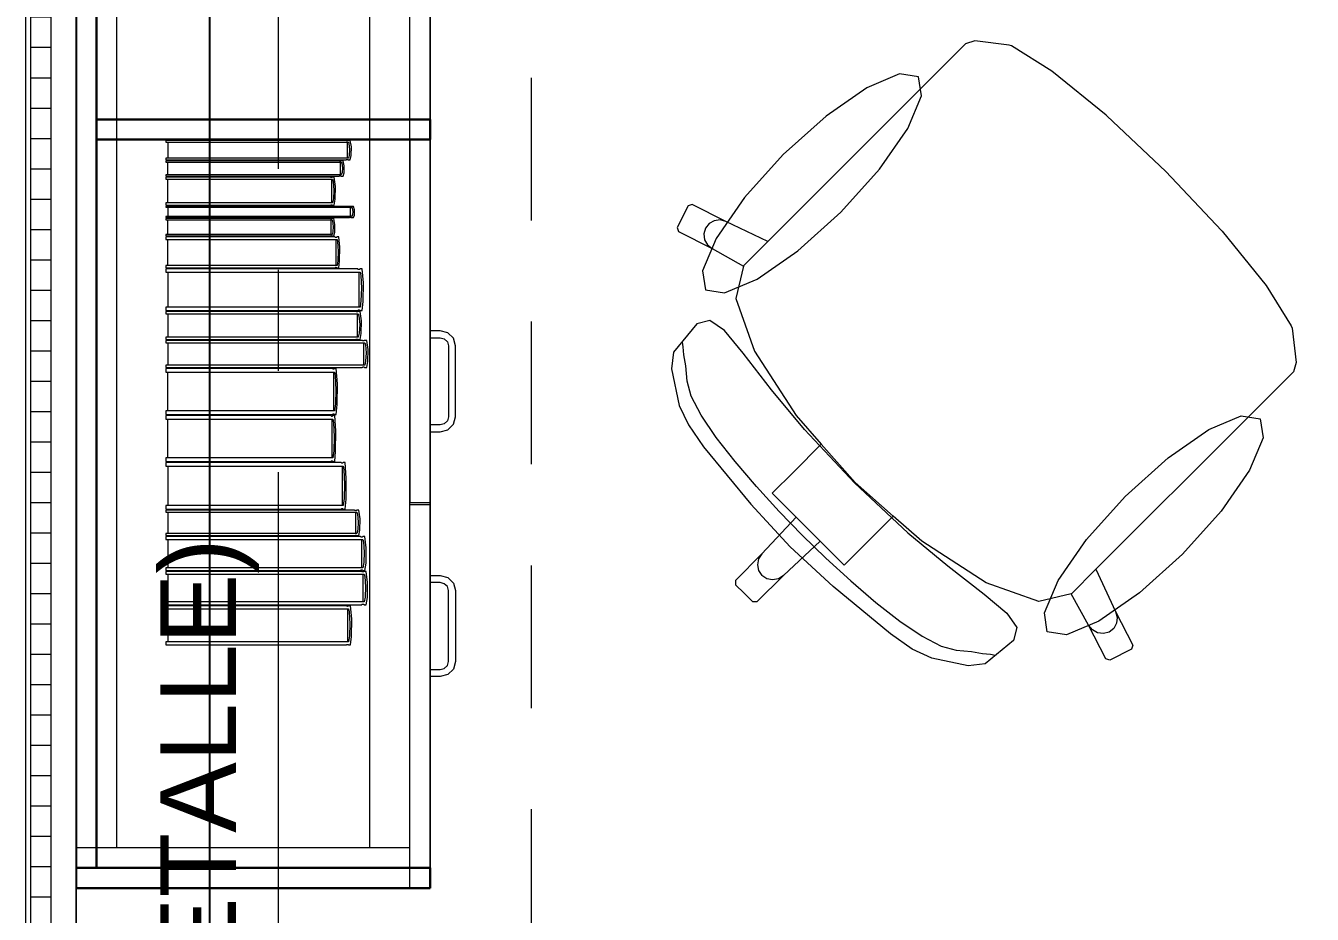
# Model space of a CAD drawing. Header units: inches. Extents: x -19 to 5698, y -728 to 92.
# Drawn here: x 407.07 to 408.342, y 11.113 to 11.991 of the extents above; entities that cross this region are included whole.
import ezdxf

# ---------------------------------------------------------------- set-up
doc = ezdxf.new("R2010")
doc.units = ezdxf.units.IN
doc.header["$MEASUREMENT"] = 0
doc.set_wipeout_variables(frame=1)
for name, pattern in [('Hidden Line', [0.195611, 0.141111, -0.0545]), ('Punto & Raya', [0.65, 0.5, -0.075, 0, -0.075]), ('Wipeout_Contour', [1, 0, -1])]:
    doc.linetypes.add(name, pattern=pattern)
doc.layers.get('0').update_dxf_attribs({"color": 61})
for name, color, linetype in [('02 _ ARQ _ ALB _ Ejes Generales', 251, 'Continuous'), ('02 _ ARQ _ ZON _ Espacio.3D', 7, 'Continuous'), ('08 _ STR _ EXT _ 09 Vigas', 251, 'Continuous'), ('Acabado - Muros', 7, 'Continuous'), ('Interior - Mobiliario', 7, 'Continuous'), ('Notas - Etiquetas', 7, 'Continuous')]:
    doc.layers.add(name, color=color, linetype=linetype)
doc.styles.add('Estilo_Generado_4', font='swisse.ttf')
doc.dimstyles.new('Estilo_Generado__8', dxfattribs={"dimtxt": 0.18, "dimasz": 0.0912, "dimexe": 0.18, "dimexo": 0.0625, "dimgap": 0, "dimtad": 0, "dimtih": 1, "dimtoh": 1, "dimdec": 4, "dimzin": 0, "dimdsep": 46, "dimcen": 0.09, "dimadec": 0, "dimazin": 0, "dimtfac": 1, "dimtdec": 4, "dimtmove": 0, "dimatfit": 3, "dimldrblk": 'ARROWHEAD_5', "dimfxl": 1, "dimtolj": 1, "dimtzin": 0, "dimarcsym": 0})

# ---------------------------------------------------------------- blocks, each defined once
blk = doc.blocks.new('ARROWHEAD_5')
at = {"linetype": 'Continuous', "lineweight": 0}
blk.add_hatch(color=0, dxfattribs=at).paths.add_polyline_path([(-1, 0.2679), (0, 0), (-1, -0.2679)])
at = {"color": 0, "linetype": 'Continuous', "lineweight": 0}
blk.add_line((0, 0), (-1, 0), dxfattribs=at)

msp = doc.modelspace()

# ---------------------------------------------------------------- linework, layer by layer
at = {"layer": '02 _ ARQ _ ZON _ Espacio.3D', "color": 254, "linetype": 'Continuous', "lineweight": 0, "flags": 128}
msp.add_lwpolyline([(407.12, 16.5), (407.12, 8.1), (407.5701, 8.1), (407.5701, 7.7), (407.7701, 7.7), (407.7701, 7.3311), (413.6701, 7.3311), (413.6701, 7.7), (414.0701, 7.7), (414.0701, 8.1), (414.5701, 8.1), (414.5701, 7.35), (420.6701, 7.35), (420.6701, 7.7), (421.0701, 7.7), (421.0701, 8.1), (421.4201, 8.1), (421.4199, 11.45), (413.47, 11.4499), (413.47, 16.9), (413.47, 17.35), (407.5701, 17.3493), (407.5701, 16.5)], close=True, dxfattribs=at)
at = {"layer": '08 _ STR _ EXT _ 09 Vigas', "color": 251, "linetype": 'Hidden Line', "lineweight": 13, "true_color": 0x636466}
for p, q in [((407.0701, 7.7), (407.0701, 16.9)), ((407.5701, 7.7), (407.5701, 16.9))]:
    msp.add_line(p, q, dxfattribs=at)
at = {"layer": 'Interior - Mobiliario', "color": 175, "linetype": 'Continuous', "lineweight": 13}
for p, q in [((407.14, 12.6188), (407.14, 11.1588)), ((407.45, 11.1588), (407.45, 12.6188)), ((407.9994, 11.9734), (407.9775, 11.9515)), ((408.0087, 11.9763), (407.9994, 11.9734)), ((408.0426, 11.9723), (408.0087, 11.9763)), ((408.0448, 11.9714), (408.0426, 11.9723)), ((408.0848, 11.9465), (408.0448, 11.9714)), ((407.9775, 11.9515), (407.952, 11.926)), ((408.1385, 11.9029), (408.0848, 11.9465)), ((407.952, 11.926), (407.8041, 11.7781)), ((408.1393, 11.9022), (408.1385, 11.9029)), ((408.1976, 11.8474), (408.1393, 11.9022)), ((407.3919, 11.863), (407.3921, 11.8715)), ((407.3891, 11.8604), (407.2087, 11.8604)), ((407.2087, 11.8604), (407.2087, 11.8588)), ((407.2087, 11.8588), (407.3869, 11.8588)), ((407.3869, 11.8588), (407.387, 11.859)), ((407.387, 11.859), (407.3873, 11.8591)), ((407.3873, 11.8591), (407.3875, 11.8591)), ((407.3875, 11.8591), (407.3878, 11.8592)), ((407.3878, 11.8592), (407.3881, 11.8592)), ((407.3881, 11.8592), (407.3883, 11.8591)), ((407.3883, 11.8591), (407.3886, 11.859)), ((407.3886, 11.859), (407.3888, 11.8589)), ((407.3888, 11.8589), (407.3889, 11.8588)), ((407.3889, 11.8588), (407.3909, 11.8588)), ((407.3899, 11.8632), (407.3891, 11.8604)), ((407.3904, 11.869), (407.3899, 11.8632)), ((407.3909, 11.8588), (407.3919, 11.863)), ((407.38, 11.8578), (407.2087, 11.8578)), ((407.2087, 11.8578), (407.2087, 11.8566)), ((407.2087, 11.8566), (407.3821, 11.8566)), ((407.2104, 11.8566), (407.2104, 11.8439)), ((407.3801, 11.8578), (407.38, 11.8578)), ((407.3803, 11.8577), (407.3801, 11.8578)), ((407.3806, 11.8576), (407.3803, 11.8577)), ((407.3808, 11.8576), (407.3806, 11.8576)), ((407.3811, 11.8576), (407.3808, 11.8576)), ((407.3813, 11.8576), (407.3811, 11.8576)), ((407.3812, 11.8439), (407.3812, 11.8566)), ((407.3816, 11.8577), (407.3813, 11.8576)), ((407.3818, 11.8578), (407.3816, 11.8577)), ((407.382, 11.8578), (407.3818, 11.8578)), ((407.3839, 11.8578), (407.382, 11.8578)), ((407.3821, 11.8566), (407.3826, 11.8555)), ((407.3829, 11.8462), (407.3821, 11.8439)), ((407.3826, 11.8555), (407.3834, 11.8509)), ((407.3834, 11.8509), (407.3829, 11.8462)), ((407.385, 11.8528), (407.3839, 11.8578)), ((407.3839, 11.8427), (407.3848, 11.846)), ((407.3848, 11.846), (407.385, 11.8528)), ((408.1976, 11.8474), (408.2525, 11.789)), ((407.3821, 11.8439), (407.2087, 11.8439)), ((407.2087, 11.8439), (407.2087, 11.8427)), ((407.2087, 11.8427), (407.38, 11.8427)), ((407.3715, 11.8417), (407.2087, 11.8417)), ((407.2087, 11.8417), (407.2087, 11.8395)), ((407.2087, 11.8395), (407.3735, 11.8395)), ((407.2104, 11.8395), (407.2104, 11.8161)), ((407.3716, 11.8416), (407.3715, 11.8417)), ((407.3718, 11.8414), (407.3716, 11.8416)), ((407.3721, 11.8413), (407.3718, 11.8414)), ((407.3723, 11.8413), (407.3721, 11.8413)), ((407.3725, 11.8413), (407.3723, 11.8413)), ((407.3728, 11.8413), (407.3725, 11.8413)), ((407.3727, 11.8161), (407.3727, 11.8395)), ((407.373, 11.8414), (407.3728, 11.8413)), ((407.3732, 11.8416), (407.373, 11.8414)), ((407.3734, 11.8417), (407.3732, 11.8416)), ((407.3752, 11.8417), (407.3734, 11.8417)), ((407.3735, 11.8395), (407.374, 11.8374)), ((407.374, 11.8374), (407.3747, 11.8288)), ((407.3763, 11.8324), (407.3752, 11.8417)), ((407.38, 11.8427), (407.3802, 11.8428)), ((407.3802, 11.8428), (407.3804, 11.8429)), ((407.3804, 11.8429), (407.3806, 11.8429)), ((407.3806, 11.8429), (407.3809, 11.843)), ((407.3809, 11.843), (407.3811, 11.843)), ((407.3811, 11.843), (407.3814, 11.8429)), ((407.3814, 11.8429), (407.3816, 11.8429)), ((407.3816, 11.8429), (407.3819, 11.8428)), ((407.3819, 11.8428), (407.382, 11.8427)), ((407.382, 11.8427), (407.3839, 11.8427)), ((407.3743, 11.8202), (407.3735, 11.8161)), ((407.3747, 11.8288), (407.3743, 11.8202)), ((407.3752, 11.8138), (407.3761, 11.82)), ((407.3761, 11.82), (407.3763, 11.8324)), ((407.3735, 11.8161), (407.2087, 11.8161)), ((407.2087, 11.8161), (407.2087, 11.8138)), ((407.2087, 11.8138), (407.3715, 11.8138)), ((407.39, 11.8128), (407.2087, 11.8128)), ((407.2087, 11.8128), (407.2087, 11.812)), ((407.2087, 11.812), (407.3922, 11.812)), ((407.2106, 11.812), (407.2106, 11.8027)), ((407.3715, 11.8138), (407.3717, 11.814)), ((407.3717, 11.814), (407.3719, 11.8142)), ((407.3719, 11.8142), (407.3721, 11.8143)), ((407.3721, 11.8143), (407.3724, 11.8143)), ((407.3724, 11.8143), (407.3726, 11.8143)), ((407.3726, 11.8143), (407.3728, 11.8142)), ((407.3728, 11.8142), (407.3731, 11.8141)), ((407.3731, 11.8141), (407.3733, 11.8139)), ((407.3733, 11.8139), (407.3734, 11.8138)), ((407.3734, 11.8138), (407.3752, 11.8138)), ((407.3901, 11.8128), (407.39, 11.8128)), ((407.3904, 11.8127), (407.3901, 11.8128)), ((407.3906, 11.8127), (407.3904, 11.8127)), ((407.3909, 11.8127), (407.3906, 11.8127)), ((407.3912, 11.8127), (407.3909, 11.8127)), ((407.3914, 11.8127), (407.3912, 11.8127)), ((407.3913, 11.8027), (407.3913, 11.812)), ((407.3917, 11.8127), (407.3914, 11.8127)), ((407.3919, 11.8128), (407.3917, 11.8127)), ((407.3921, 11.8128), (407.3919, 11.8128)), ((407.3941, 11.8128), (407.3921, 11.8128)), ((407.3922, 11.812), (407.3928, 11.8111)), ((407.3928, 11.8111), (407.3936, 11.8077)), ((407.3936, 11.8077), (407.3931, 11.8044)), ((407.3953, 11.8092), (407.3941, 11.8128)), ((407.3951, 11.8042), (407.3953, 11.8092)), ((407.7252, 11.8134), (407.7144, 11.792)), ((407.7292, 11.8147), (407.7252, 11.8134)), ((407.7623, 11.7977), (407.7292, 11.8147)), ((407.3922, 11.8027), (407.2087, 11.8027)), ((407.2087, 11.8027), (407.2087, 11.8018)), ((407.2087, 11.8018), (407.39, 11.8018)), ((407.3711, 11.8008), (407.2087, 11.8008)), ((407.2087, 11.8008), (407.2087, 11.7994)), ((407.2087, 11.7994), (407.3731, 11.7994)), ((407.2104, 11.7994), (407.2104, 11.7849)), ((407.3712, 11.8008), (407.3711, 11.8008)), ((407.3714, 11.8007), (407.3712, 11.8008)), ((407.3716, 11.8006), (407.3714, 11.8007)), ((407.3718, 11.8005), (407.3716, 11.8006)), ((407.3721, 11.8005), (407.3718, 11.8005)), ((407.3723, 11.8006), (407.3721, 11.8005)), ((407.3722, 11.7849), (407.3722, 11.7994)), ((407.3726, 11.8006), (407.3723, 11.8006)), ((407.3728, 11.8007), (407.3726, 11.8006)), ((407.3729, 11.8008), (407.3728, 11.8007)), ((407.3747, 11.8008), (407.3729, 11.8008)), ((407.3731, 11.7994), (407.3735, 11.7981)), ((407.3735, 11.7981), (407.3742, 11.7928)), ((407.3758, 11.795), (407.3747, 11.8008)), ((407.3756, 11.7873), (407.3758, 11.795)), ((407.39, 11.8018), (407.3902, 11.8019)), ((407.3902, 11.8019), (407.3904, 11.802)), ((407.3904, 11.802), (407.3907, 11.802)), ((407.3907, 11.802), (407.3909, 11.802)), ((407.3909, 11.802), (407.3912, 11.802)), ((407.3912, 11.802), (407.3915, 11.802)), ((407.3915, 11.802), (407.3917, 11.8019)), ((407.3917, 11.8019), (407.392, 11.8019)), ((407.392, 11.8019), (407.3921, 11.8018)), ((407.3921, 11.8018), (407.3941, 11.8018)), ((407.3931, 11.8044), (407.3922, 11.8027)), ((407.3941, 11.8018), (407.3951, 11.8042)), ((407.7458, 11.7958), (407.7422, 11.7912)), ((407.7509, 11.7986), (407.7458, 11.7958)), ((407.7567, 11.7993), (407.7509, 11.7986)), ((407.7623, 11.7977), (407.7567, 11.7993)), ((407.8041, 11.7781), (407.7623, 11.7977)), ((407.3731, 11.7849), (407.2087, 11.7849)), ((407.2087, 11.7849), (407.2087, 11.7835)), ((407.2087, 11.7835), (407.3711, 11.7835)), ((407.3758, 11.7825), (407.2087, 11.7825)), ((407.2087, 11.7825), (407.2087, 11.78)), ((407.3711, 11.7835), (407.3712, 11.7836)), ((407.3712, 11.7836), (407.3714, 11.7837)), ((407.3714, 11.7837), (407.3717, 11.7837)), ((407.3717, 11.7837), (407.3719, 11.7838)), ((407.3719, 11.7838), (407.3721, 11.7838)), ((407.3721, 11.7838), (407.3724, 11.7837)), ((407.3724, 11.7837), (407.3726, 11.7836)), ((407.3726, 11.7836), (407.3728, 11.7835)), ((407.3728, 11.7835), (407.3729, 11.7835)), ((407.3729, 11.7835), (407.3747, 11.7835)), ((407.3738, 11.7875), (407.3731, 11.7849)), ((407.3742, 11.7928), (407.3738, 11.7875)), ((407.3747, 11.7835), (407.3756, 11.7873)), ((407.3759, 11.7823), (407.3758, 11.7825)), ((407.3761, 11.7822), (407.3759, 11.7823)), ((407.3764, 11.782), (407.3761, 11.7822)), ((407.3766, 11.782), (407.3764, 11.782)), ((407.3769, 11.782), (407.3766, 11.782)), ((407.3771, 11.782), (407.3769, 11.782)), ((407.3774, 11.7821), (407.3771, 11.782)), ((407.3776, 11.7823), (407.3774, 11.7821)), ((407.3777, 11.7825), (407.3776, 11.7823)), ((407.3796, 11.7825), (407.3777, 11.7825)), ((407.3807, 11.7723), (407.3796, 11.7825)), ((407.7144, 11.792), (407.7157, 11.7879)), ((407.7157, 11.7879), (407.7488, 11.771)), ((407.7422, 11.7912), (407.7406, 11.7856)), ((407.7406, 11.7856), (407.7413, 11.7797)), ((408.2525, 11.789), (408.2532, 11.7882)), ((408.2532, 11.7882), (408.2967, 11.7346)), ((407.2087, 11.78), (407.3779, 11.78)), ((407.2104, 11.78), (407.2104, 11.7544)), ((407.377, 11.7544), (407.377, 11.78)), ((407.3779, 11.78), (407.3784, 11.7777)), ((407.3784, 11.7777), (407.3791, 11.7684)), ((407.3805, 11.7586), (407.3807, 11.7723)), ((407.7413, 11.7797), (407.7442, 11.7746)), ((407.7442, 11.7746), (407.7488, 11.771)), ((407.7488, 11.771), (407.7798, 11.7536)), ((407.7799, 11.7539), (407.8041, 11.7781)), ((407.3787, 11.759), (407.3779, 11.7544)), ((407.3791, 11.7684), (407.3787, 11.759)), ((407.3796, 11.752), (407.3805, 11.7586)), ((407.3779, 11.7544), (407.2087, 11.7544)), ((407.2087, 11.7544), (407.2087, 11.752)), ((407.2087, 11.752), (407.3758, 11.752)), ((407.3984, 11.751), (407.2087, 11.751)), ((407.2087, 11.751), (407.2087, 11.7477)), ((407.2087, 11.7477), (407.4008, 11.7477)), ((407.2106, 11.7477), (407.2106, 11.7131)), ((407.3758, 11.752), (407.376, 11.7521)), ((407.376, 11.7521), (407.3762, 11.7523)), ((407.3762, 11.7523), (407.3764, 11.7524)), ((407.3764, 11.7524), (407.3767, 11.7525)), ((407.3767, 11.7525), (407.3769, 11.7525)), ((407.3769, 11.7525), (407.3772, 11.7524)), ((407.3772, 11.7524), (407.3774, 11.7523)), ((407.3774, 11.7523), (407.3776, 11.7521)), ((407.3776, 11.7521), (407.3777, 11.752)), ((407.3777, 11.752), (407.3796, 11.752)), ((407.3985, 11.7508), (407.3984, 11.751)), ((407.3988, 11.7505), (407.3985, 11.7508)), ((407.3991, 11.7504), (407.3988, 11.7505)), ((407.3993, 11.7503), (407.3991, 11.7504)), ((407.3996, 11.7503), (407.3993, 11.7503)), ((407.3999, 11.7503), (407.3996, 11.7503)), ((407.3998, 11.7131), (407.3998, 11.7477)), ((407.4002, 11.7505), (407.3999, 11.7503)), ((407.4004, 11.7507), (407.4002, 11.7505)), ((407.4006, 11.751), (407.4004, 11.7507)), ((407.4027, 11.751), (407.4006, 11.751)), ((407.4008, 11.7477), (407.4013, 11.7445)), ((407.4013, 11.7445), (407.4021, 11.7319)), ((407.404, 11.7372), (407.4027, 11.751)), ((407.7798, 11.7536), (407.7724, 11.7217)), ((407.7799, 11.7539), (407.7798, 11.7536)), ((407.4021, 11.7319), (407.4016, 11.7193)), ((407.4038, 11.7188), (407.404, 11.7372)), ((408.2967, 11.7346), (408.3216, 11.6945)), ((407.4016, 11.7193), (407.4008, 11.7131)), ((407.4027, 11.7098), (407.4038, 11.7188)), ((407.7724, 11.7217), (407.7907, 11.6697)), ((407.4008, 11.7131), (407.2087, 11.7131)), ((407.2087, 11.7131), (407.2087, 11.7098)), ((407.2087, 11.7098), (407.3984, 11.7098)), ((407.3966, 11.7088), (407.2087, 11.7088)), ((407.2087, 11.7088), (407.2087, 11.7066)), ((407.2087, 11.7066), (407.3989, 11.7066)), ((407.2106, 11.7066), (407.2106, 11.6834)), ((407.3967, 11.7087), (407.3966, 11.7088)), ((407.397, 11.7085), (407.3967, 11.7087)), ((407.3973, 11.7084), (407.397, 11.7085)), ((407.3975, 11.7084), (407.3973, 11.7084)), ((407.3978, 11.7084), (407.3975, 11.7084)), ((407.3981, 11.7084), (407.3978, 11.7084)), ((407.398, 11.6834), (407.398, 11.7066)), ((407.3984, 11.7085), (407.3981, 11.7084)), ((407.3984, 11.7098), (407.3986, 11.71)), ((407.3986, 11.7087), (407.3984, 11.7085)), ((407.3986, 11.71), (407.3988, 11.7103)), ((407.3988, 11.7088), (407.3986, 11.7087)), ((407.3988, 11.7103), (407.3991, 11.7104)), ((407.4009, 11.7088), (407.3988, 11.7088)), ((407.3989, 11.7066), (407.3995, 11.7045)), ((407.3991, 11.7104), (407.3994, 11.7105)), ((407.3994, 11.7105), (407.3997, 11.7105)), ((407.3997, 11.7105), (407.4, 11.7104)), ((407.4, 11.7104), (407.4002, 11.7102)), ((407.4002, 11.7102), (407.4005, 11.71)), ((407.4005, 11.71), (407.4006, 11.7098)), ((407.4006, 11.7098), (407.4027, 11.7098)), ((407.4021, 11.6996), (407.4009, 11.7088)), ((407.3995, 11.7045), (407.4003, 11.696)), ((407.4003, 11.696), (407.3998, 11.6875)), ((407.4019, 11.6872), (407.4021, 11.6996)), ((407.7337, 11.6966), (407.7105, 11.6687)), ((407.7466, 11.7), (407.7337, 11.6966)), ((407.761, 11.69), (407.7466, 11.7)), ((408.3216, 11.6945), (408.3225, 11.6924)), ((407.3989, 11.6834), (407.2087, 11.6834)), ((407.2087, 11.6834), (407.2087, 11.6812)), ((407.2087, 11.6812), (407.3966, 11.6812)), ((407.4029, 11.6802), (407.2087, 11.6802)), ((407.2087, 11.6802), (407.2087, 11.678)), ((407.3966, 11.6812), (407.3968, 11.6813)), ((407.3968, 11.6813), (407.397, 11.6815)), ((407.397, 11.6815), (407.3973, 11.6816)), ((407.3973, 11.6816), (407.3976, 11.6816)), ((407.3976, 11.6816), (407.3979, 11.6816)), ((407.3979, 11.6816), (407.3982, 11.6815)), ((407.3982, 11.6815), (407.3984, 11.6814)), ((407.3984, 11.6814), (407.3987, 11.6813)), ((407.3987, 11.6813), (407.3988, 11.6812)), ((407.3988, 11.6812), (407.4009, 11.6812)), ((407.3998, 11.6875), (407.3989, 11.6834)), ((407.4009, 11.6812), (407.4019, 11.6872)), ((407.403, 11.6801), (407.4029, 11.6802)), ((407.4033, 11.6799), (407.403, 11.6801)), ((407.4049, 11.68), (407.4047, 11.6799)), ((407.4051, 11.6802), (407.4049, 11.68)), ((407.4073, 11.6802), (407.4051, 11.6802)), ((407.4086, 11.6713), (407.4073, 11.6802)), ((407.48, 11.6898), (407.47, 11.6898)), ((407.47, 11.6898), (407.47, 11.6828)), ((407.47, 11.6828), (407.48, 11.6828)), ((407.4875, 11.6878), (407.48, 11.6898)), ((407.48, 11.6828), (407.484, 11.6817)), ((407.484, 11.6817), (407.487, 11.6788)), ((407.493, 11.6823), (407.4875, 11.6878)), ((407.495, 11.6748), (407.493, 11.6823)), ((407.7796, 11.6677), (407.761, 11.69)), ((408.3225, 11.6924), (408.3265, 11.6585)), ((407.2087, 11.678), (407.4053, 11.678)), ((407.2107, 11.678), (407.2107, 11.6557)), ((407.4035, 11.6798), (407.4033, 11.6799)), ((407.4038, 11.6797), (407.4035, 11.6798)), ((407.4041, 11.6797), (407.4038, 11.6797)), ((407.4044, 11.6798), (407.4041, 11.6797)), ((407.4043, 11.6557), (407.4043, 11.678)), ((407.4047, 11.6799), (407.4044, 11.6798)), ((407.4053, 11.678), (407.4059, 11.676)), ((407.4059, 11.676), (407.4067, 11.6679)), ((407.4067, 11.6679), (407.4062, 11.6597)), ((407.4084, 11.6594), (407.4086, 11.6713)), ((407.487, 11.6788), (407.488, 11.6748)), ((407.488, 11.6748), (407.488, 11.6048)), ((407.495, 11.6048), (407.495, 11.6748)), ((407.7105, 11.6687), (407.7087, 11.652)), ((407.7202, 11.674), (407.7194, 11.6785)), ((407.721, 11.666), (407.7202, 11.674)), ((407.8075, 11.6315), (407.7796, 11.6677)), ((407.7907, 11.6697), (407.8321, 11.6059)), ((407.4053, 11.6557), (407.2087, 11.6557)), ((407.2087, 11.6557), (407.2087, 11.6536)), ((407.4062, 11.6597), (407.4053, 11.6557)), ((407.4073, 11.6536), (407.4084, 11.6594)), ((407.723, 11.6552), (407.721, 11.666)), ((407.7242, 11.6398), (407.723, 11.6552)), ((408.3265, 11.6585), (408.3237, 11.6492)), ((407.2087, 11.6536), (407.4029, 11.6536)), ((407.3735, 11.6526), (407.2087, 11.6526)), ((407.2087, 11.6526), (407.2087, 11.6489)), ((407.2087, 11.6489), (407.3755, 11.6489)), ((407.2104, 11.6489), (407.2104, 11.6105)), ((407.3736, 11.6524), (407.3735, 11.6526)), ((407.3738, 11.6521), (407.3736, 11.6524)), ((407.374, 11.6519), (407.3738, 11.6521)), ((407.3743, 11.6518), (407.374, 11.6519)), ((407.3745, 11.6518), (407.3743, 11.6518)), ((407.3748, 11.6519), (407.3745, 11.6518)), ((407.3747, 11.6105), (407.3747, 11.6489)), ((407.375, 11.6521), (407.3748, 11.6519)), ((407.3752, 11.6523), (407.375, 11.6521)), ((407.3754, 11.6526), (407.3752, 11.6523)), ((407.3772, 11.6526), (407.3754, 11.6526)), ((407.3755, 11.6489), (407.376, 11.6455)), ((407.376, 11.6455), (407.3767, 11.6314)), ((407.3783, 11.6373), (407.3772, 11.6526)), ((407.4029, 11.6536), (407.4031, 11.6537)), ((407.4031, 11.6537), (407.4033, 11.6539)), ((407.4033, 11.6539), (407.4036, 11.654)), ((407.4036, 11.654), (407.4039, 11.654)), ((407.4039, 11.654), (407.4042, 11.654)), ((407.4042, 11.654), (407.4045, 11.654)), ((407.4045, 11.654), (407.4048, 11.6538)), ((407.4048, 11.6538), (407.405, 11.6537)), ((407.405, 11.6537), (407.4051, 11.6536)), ((407.4051, 11.6536), (407.4073, 11.6536)), ((407.7087, 11.652), (407.7164, 11.6158)), ((408.3237, 11.6492), (408.3017, 11.6272)), ((407.3767, 11.6314), (407.3763, 11.6174)), ((407.3781, 11.6169), (407.3783, 11.6373)), ((407.7281, 11.625), (407.7242, 11.6398)), ((407.8402, 11.5922), (407.8075, 11.6315)), ((407.3763, 11.6174), (407.3755, 11.6105)), ((407.3772, 11.6069), (407.3781, 11.6169)), ((407.738, 11.6062), (407.7281, 11.625)), ((408.3017, 11.6272), (408.2762, 11.6017)), ((407.3755, 11.6105), (407.2087, 11.6105)), ((407.2087, 11.6105), (407.2087, 11.6069)), ((407.2087, 11.6069), (407.3735, 11.6069)), ((407.372, 11.6059), (407.2087, 11.6059)), ((407.2087, 11.6059), (407.2087, 11.6022)), ((407.372, 11.6057), (407.372, 11.6059)), ((407.3723, 11.6054), (407.372, 11.6057)), ((407.3725, 11.6052), (407.3723, 11.6054)), ((407.3727, 11.6051), (407.3725, 11.6052)), ((407.373, 11.6051), (407.3727, 11.6051)), ((407.3732, 11.6052), (407.373, 11.6051)), ((407.3735, 11.6054), (407.3732, 11.6052)), ((407.3735, 11.6069), (407.3736, 11.6071)), ((407.3737, 11.6056), (407.3735, 11.6054)), ((407.3736, 11.6071), (407.3738, 11.6074)), ((407.3738, 11.6059), (407.3737, 11.6056)), ((407.3738, 11.6074), (407.3741, 11.6075)), ((407.3756, 11.6059), (407.3738, 11.6059)), ((407.3741, 11.6075), (407.3743, 11.6076)), ((407.3743, 11.6076), (407.3746, 11.6076)), ((407.3746, 11.6076), (407.3748, 11.6075)), ((407.3748, 11.6075), (407.375, 11.6073)), ((407.375, 11.6073), (407.3753, 11.607)), ((407.3753, 11.607), (407.3754, 11.6069)), ((407.3754, 11.6069), (407.3772, 11.6069)), ((407.3767, 11.5908), (407.3756, 11.6059)), ((407.488, 11.6048), (407.487, 11.6008)), ((407.493, 11.5973), (407.495, 11.6048)), ((407.7164, 11.6158), (407.7254, 11.5966)), ((407.7529, 11.5844), (407.738, 11.6062)), ((407.8321, 11.6059), (407.8568, 11.5778)), ((407.2087, 11.6022), (407.3739, 11.6022)), ((407.2104, 11.6022), (407.2104, 11.5642)), ((407.3731, 11.5642), (407.3731, 11.6022)), ((407.3739, 11.6022), (407.3744, 11.5988)), ((407.3744, 11.5988), (407.3751, 11.5849)), ((407.47, 11.5968), (407.47, 11.5898)), ((407.48, 11.5968), (407.47, 11.5968)), ((407.484, 11.5979), (407.48, 11.5968)), ((407.48, 11.5898), (407.4875, 11.5918)), ((407.487, 11.6008), (407.484, 11.5979)), ((407.4875, 11.5918), (407.493, 11.5973)), ((407.7254, 11.5966), (407.7403, 11.5749)), ((407.8897, 11.5395), (407.8402, 11.5922)), ((408.2762, 11.6017), (408.1283, 11.4539)), ((407.3751, 11.5849), (407.3747, 11.571)), ((407.3765, 11.5705), (407.3767, 11.5908)), ((407.47, 11.5898), (407.48, 11.5898)), ((407.7715, 11.5606), (407.7529, 11.5844)), ((407.3747, 11.571), (407.3739, 11.5642)), ((407.3756, 11.5606), (407.3765, 11.5705)), ((407.7403, 11.5749), (407.7871, 11.5182)), ((407.8568, 11.5778), (407.8295, 11.5504)), ((407.8568, 11.5778), (407.8902, 11.5399)), ((407.3739, 11.5642), (407.2087, 11.5642)), ((407.2087, 11.5642), (407.2087, 11.5606)), ((407.2087, 11.5606), (407.372, 11.5606)), ((407.382, 11.5596), (407.2087, 11.5596)), ((407.2087, 11.5596), (407.2087, 11.5559)), ((407.2087, 11.5559), (407.3841, 11.5559)), ((407.2105, 11.5559), (407.2105, 11.517)), ((407.372, 11.5606), (407.3721, 11.5608)), ((407.3721, 11.5608), (407.3723, 11.5611)), ((407.3723, 11.5611), (407.3725, 11.5612)), ((407.3725, 11.5612), (407.3728, 11.5613)), ((407.3728, 11.5613), (407.373, 11.5613)), ((407.373, 11.5613), (407.3733, 11.5612)), ((407.3733, 11.5612), (407.3735, 11.561)), ((407.3735, 11.561), (407.3737, 11.5607)), ((407.3737, 11.5607), (407.3738, 11.5606)), ((407.3738, 11.5606), (407.3756, 11.5606)), ((407.3821, 11.5594), (407.382, 11.5596)), ((407.3823, 11.5591), (407.3821, 11.5594)), ((407.3826, 11.5589), (407.3823, 11.5591)), ((407.3828, 11.5588), (407.3826, 11.5589)), ((407.3831, 11.5588), (407.3828, 11.5588)), ((407.3833, 11.5589), (407.3831, 11.5588)), ((407.3832, 11.517), (407.3832, 11.5559)), ((407.3836, 11.5591), (407.3833, 11.5589)), ((407.3838, 11.5593), (407.3836, 11.5591)), ((407.384, 11.5596), (407.3838, 11.5593)), ((407.3859, 11.5596), (407.384, 11.5596)), ((407.3841, 11.5559), (407.3846, 11.5524)), ((407.3871, 11.5441), (407.3859, 11.5596)), ((407.7926, 11.5358), (407.7715, 11.5606)), ((407.3846, 11.5524), (407.3854, 11.5382)), ((407.3869, 11.5234), (407.3871, 11.5441)), ((407.8295, 11.5504), (407.8083, 11.5292)), ((407.3854, 11.5382), (407.3849, 11.5239)), ((407.8152, 11.5112), (407.7926, 11.5358)), ((407.8083, 11.5292), (407.832, 11.5056)), ((407.8897, 11.5395), (407.9425, 11.49)), ((407.928, 11.5066), (407.8902, 11.5399)), ((407.3841, 11.517), (407.2087, 11.517)), ((407.2087, 11.517), (407.2087, 11.5133)), ((407.3849, 11.5239), (407.3841, 11.517)), ((407.3859, 11.5133), (407.3869, 11.5234)), ((407.47, 11.5198), (407.45, 11.5198)), ((407.47, 11.5178), (407.45, 11.5178)), ((407.7871, 11.5182), (407.8262, 11.476)), ((407.2087, 11.5133), (407.382, 11.5133)), ((407.3953, 11.5123), (407.2087, 11.5123)), ((407.2087, 11.5123), (407.2087, 11.5103)), ((407.2087, 11.5103), (407.3975, 11.5103)), ((407.2106, 11.5103), (407.2106, 11.4892)), ((407.382, 11.5133), (407.3821, 11.5135)), ((407.3821, 11.5135), (407.3824, 11.5138)), ((407.3824, 11.5138), (407.3826, 11.514)), ((407.3826, 11.514), (407.3829, 11.514)), ((407.3829, 11.514), (407.3831, 11.514)), ((407.3831, 11.514), (407.3834, 11.5139)), ((407.3834, 11.5139), (407.3836, 11.5137)), ((407.3836, 11.5137), (407.3839, 11.5134)), ((407.3839, 11.5134), (407.384, 11.5133)), ((407.384, 11.5133), (407.3859, 11.5133)), ((407.3954, 11.5122), (407.3953, 11.5123)), ((407.3956, 11.512), (407.3954, 11.5122)), ((407.3959, 11.5119), (407.3956, 11.512)), ((407.3962, 11.5119), (407.3959, 11.5119)), ((407.3964, 11.5118), (407.3962, 11.5119)), ((407.3967, 11.5119), (407.3964, 11.5118)), ((407.3966, 11.4892), (407.3966, 11.5103)), ((407.397, 11.512), (407.3967, 11.5119)), ((407.3972, 11.5121), (407.397, 11.512)), ((407.3974, 11.5123), (407.3972, 11.5121)), ((407.3995, 11.5123), (407.3974, 11.5123)), ((407.3975, 11.5103), (407.3981, 11.5084)), ((407.3981, 11.5084), (407.3989, 11.5007)), ((407.4007, 11.5039), (407.3995, 11.5123)), ((407.4005, 11.4927), (407.4007, 11.5039)), ((407.832, 11.5056), (407.798, 11.4691)), ((407.838, 11.4877), (407.8152, 11.5112)), ((407.832, 11.5056), (407.8439, 11.4937)), ((407.928, 11.5066), (407.9006, 11.4792)), ((407.9561, 11.4818), (407.928, 11.5066)), ((407.3975, 11.4892), (407.2087, 11.4892)), ((407.2087, 11.4892), (407.2087, 11.4872)), ((407.3984, 11.493), (407.3975, 11.4892)), ((407.3989, 11.5007), (407.3984, 11.493)), ((407.3995, 11.4872), (407.4005, 11.4927)), ((407.8558, 11.4817), (407.8439, 11.4937)), ((407.9425, 11.49), (407.9818, 11.4573)), ((407.2087, 11.4872), (407.3953, 11.4872)), ((407.4012, 11.4862), (407.2087, 11.4862)), ((407.2087, 11.4862), (407.2087, 11.4835)), ((407.2087, 11.4835), (407.4035, 11.4835)), ((407.2107, 11.4835), (407.2107, 11.4555)), ((407.3953, 11.4872), (407.3954, 11.4873)), ((407.3954, 11.4873), (407.3957, 11.4875)), ((407.3957, 11.4875), (407.3959, 11.4876)), ((407.3959, 11.4876), (407.3962, 11.4876)), ((407.3962, 11.4876), (407.3965, 11.4876)), ((407.3965, 11.4876), (407.3968, 11.4876)), ((407.3968, 11.4876), (407.397, 11.4875)), ((407.397, 11.4875), (407.3973, 11.4873)), ((407.3973, 11.4873), (407.3974, 11.4872)), ((407.3974, 11.4872), (407.3995, 11.4872)), ((407.4013, 11.4861), (407.4012, 11.4862)), ((407.4015, 11.4859), (407.4013, 11.4861)), ((407.4018, 11.4857), (407.4015, 11.4859)), ((407.4021, 11.4857), (407.4018, 11.4857)), ((407.4024, 11.4856), (407.4021, 11.4857)), ((407.4027, 11.4857), (407.4024, 11.4856)), ((407.4025, 11.4555), (407.4025, 11.4835)), ((407.4029, 11.4858), (407.4027, 11.4857)), ((407.4032, 11.486), (407.4029, 11.4858)), ((407.4034, 11.4862), (407.4032, 11.486)), ((407.4055, 11.4862), (407.4034, 11.4862)), ((407.4035, 11.4835), (407.4041, 11.481)), ((407.4041, 11.481), (407.4049, 11.4708)), ((407.4068, 11.4751), (407.4055, 11.4862)), ((407.8558, 11.4817), (407.8193, 11.4477)), ((407.838, 11.4877), (407.8614, 11.4649)), ((407.8795, 11.4581), (407.8558, 11.4817)), ((407.9006, 11.4792), (407.8795, 11.4581)), ((408.02, 11.4405), (407.9561, 11.4818)), ((407.4049, 11.4708), (407.4044, 11.4605)), ((407.4066, 11.4601), (407.4068, 11.4751)), ((407.798, 11.4691), (407.7719, 11.443)), ((407.7947, 11.4642), (407.7936, 11.4585)), ((407.798, 11.4691), (407.7947, 11.4642)), ((407.8684, 11.4369), (407.8262, 11.476)), ((407.8614, 11.4649), (407.8861, 11.4424)), ((407.4035, 11.4555), (407.2087, 11.4555)), ((407.2087, 11.4555), (407.2087, 11.4528)), ((407.2087, 11.4528), (407.4012, 11.4528)), ((407.4025, 11.4518), (407.2087, 11.4518)), ((407.2087, 11.4518), (407.2087, 11.4492)), ((407.4012, 11.4528), (407.4013, 11.453)), ((407.4013, 11.453), (407.4016, 11.4532)), ((407.4016, 11.4532), (407.4019, 11.4533)), ((407.4019, 11.4533), (407.4022, 11.4534)), ((407.4022, 11.4534), (407.4024, 11.4534)), ((407.4024, 11.4534), (407.4027, 11.4533)), ((407.4026, 11.4517), (407.4025, 11.4518)), ((407.4028, 11.4515), (407.4026, 11.4517)), ((407.4027, 11.4533), (407.403, 11.4531)), ((407.4031, 11.4513), (407.4028, 11.4515)), ((407.403, 11.4531), (407.4033, 11.4529)), ((407.4034, 11.4513), (407.4031, 11.4513)), ((407.4033, 11.4529), (407.4034, 11.4528)), ((407.4034, 11.4528), (407.4055, 11.4528)), ((407.4037, 11.4513), (407.4034, 11.4513)), ((407.4044, 11.4605), (407.4035, 11.4555)), ((407.404, 11.4513), (407.4037, 11.4513)), ((407.4042, 11.4514), (407.404, 11.4513)), ((407.4045, 11.4516), (407.4042, 11.4514)), ((407.4047, 11.4518), (407.4045, 11.4516)), ((407.4068, 11.4518), (407.4047, 11.4518)), ((407.4055, 11.4528), (407.4066, 11.4601)), ((407.4081, 11.4408), (407.4068, 11.4518)), ((407.7936, 11.4585), (407.7948, 11.4527)), ((407.7948, 11.4527), (407.7981, 11.4478)), ((407.9818, 11.4573), (408.0179, 11.4293)), ((408.1041, 11.4296), (408.1283, 11.4539)), ((408.1283, 11.4539), (408.1479, 11.4121)), ((407.2087, 11.4492), (407.4048, 11.4492)), ((407.2107, 11.4492), (407.2107, 11.4216)), ((407.4038, 11.4216), (407.4038, 11.4492)), ((407.4048, 11.4492), (407.4054, 11.4467)), ((407.4054, 11.4467), (407.4062, 11.4366)), ((407.4079, 11.4261), (407.4081, 11.4408)), ((407.47, 11.4478), (407.48, 11.4478)), ((407.47, 11.4408), (407.47, 11.4478)), ((407.48, 11.4408), (407.47, 11.4408)), ((407.48, 11.4478), (407.4875, 11.4458)), ((407.484, 11.4397), (407.48, 11.4408)), ((407.487, 11.4368), (407.484, 11.4397)), ((407.4875, 11.4458), (407.493, 11.4403)), ((407.493, 11.4403), (407.495, 11.4328)), ((407.7719, 11.443), (407.7719, 11.4387)), ((407.7719, 11.4387), (407.7804, 11.4302)), ((407.8193, 11.4477), (407.7932, 11.4216)), ((407.803, 11.4445), (407.7981, 11.4478)), ((407.8087, 11.4434), (407.803, 11.4445)), ((407.8145, 11.4445), (407.8087, 11.4434)), ((407.8193, 11.4477), (407.8145, 11.4445)), ((407.8861, 11.4424), (407.9108, 11.4212)), ((408.0719, 11.4221), (408.02, 11.4405)), ((407.4057, 11.4265), (407.4048, 11.4216)), ((407.4062, 11.4366), (407.4057, 11.4265)), ((407.4068, 11.4189), (407.4079, 11.4261)), ((407.488, 11.4328), (407.487, 11.4368)), ((407.488, 11.3628), (407.488, 11.4328)), ((407.495, 11.4328), (407.495, 11.3628)), ((407.789, 11.4217), (407.7804, 11.4302)), ((407.9251, 11.39), (407.8684, 11.4369)), ((408.0179, 11.4293), (408.0402, 11.4107)), ((408.1039, 11.4296), (408.0719, 11.4221)), ((408.1041, 11.4296), (408.1039, 11.4296)), ((408.1212, 11.3986), (408.1039, 11.4296)), ((407.4048, 11.4216), (407.2087, 11.4216)), ((407.2087, 11.4216), (407.2087, 11.4189)), ((407.2087, 11.4189), (407.4025, 11.4189)), ((407.3872, 11.4179), (407.2087, 11.4179)), ((407.2087, 11.4179), (407.2087, 11.4148)), ((407.2087, 11.4148), (407.3894, 11.4148)), ((407.2105, 11.4148), (407.2105, 11.3822)), ((407.3873, 11.4178), (407.3872, 11.4179)), ((407.3876, 11.4176), (407.3873, 11.4178)), ((407.3878, 11.4174), (407.3876, 11.4176)), ((407.3881, 11.4173), (407.3878, 11.4174)), ((407.3883, 11.4173), (407.3881, 11.4173)), ((407.3886, 11.4174), (407.3883, 11.4173)), ((407.3885, 11.3822), (407.3885, 11.4148)), ((407.3889, 11.4175), (407.3886, 11.4174)), ((407.3891, 11.4177), (407.3889, 11.4175)), ((407.3892, 11.4179), (407.3891, 11.4177)), ((407.3912, 11.4179), (407.3892, 11.4179)), ((407.3894, 11.4148), (407.3899, 11.4119)), ((407.3925, 11.405), (407.3912, 11.4179)), ((407.4025, 11.4189), (407.4026, 11.4191)), ((407.4026, 11.4191), (407.4029, 11.4193)), ((407.4029, 11.4193), (407.4032, 11.4194)), ((407.4032, 11.4194), (407.4034, 11.4195)), ((407.4034, 11.4195), (407.4037, 11.4195)), ((407.4037, 11.4195), (407.404, 11.4194)), ((407.404, 11.4194), (407.4043, 11.4193)), ((407.4043, 11.4193), (407.4045, 11.4191)), ((407.4045, 11.4191), (407.4047, 11.4189)), ((407.4047, 11.4189), (407.4068, 11.4189)), ((407.7932, 11.4216), (407.789, 11.4217)), ((407.9108, 11.4212), (407.9346, 11.4026)), ((407.3899, 11.4119), (407.3907, 11.4)), ((407.3922, 11.3876), (407.3925, 11.405)), ((407.9346, 11.4026), (407.9565, 11.3878)), ((408.0402, 11.4107), (408.0502, 11.3964)), ((408.1489, 11.4006), (408.146, 11.3955)), ((408.1479, 11.4121), (408.1495, 11.4064)), ((408.1479, 11.4121), (408.1649, 11.379)), ((408.1495, 11.4064), (408.1489, 11.4006)), ((407.3902, 11.388), (407.3894, 11.3822)), ((407.3907, 11.4), (407.3902, 11.388)), ((407.3912, 11.3791), (407.3922, 11.3876)), ((407.9468, 11.3751), (407.9251, 11.39)), ((407.9565, 11.3878), (407.9753, 11.3778)), ((408.0502, 11.3964), (408.0468, 11.3835)), ((408.1249, 11.394), (408.1212, 11.3986)), ((408.1382, 11.3655), (408.1212, 11.3986)), ((408.13, 11.3911), (408.1249, 11.394)), ((408.1358, 11.3903), (408.13, 11.3911)), ((408.1414, 11.3919), (408.1358, 11.3903)), ((408.146, 11.3955), (408.1414, 11.3919)), ((407.3894, 11.3822), (407.2087, 11.3822)), ((407.2087, 11.3822), (407.2087, 11.3791)), ((407.2087, 11.3791), (407.3872, 11.3791)), ((407.3872, 11.3791), (407.3874, 11.3793)), ((407.3874, 11.3793), (407.3876, 11.3795)), ((407.3876, 11.3795), (407.3879, 11.3796)), ((407.3879, 11.3796), (407.3881, 11.3797)), ((407.3881, 11.3797), (407.3884, 11.3797)), ((407.3884, 11.3797), (407.3887, 11.3796)), ((407.3887, 11.3796), (407.3889, 11.3795)), ((407.3889, 11.3795), (407.3891, 11.3792)), ((407.3891, 11.3792), (407.3892, 11.3791)), ((407.3892, 11.3791), (407.3912, 11.3791)), ((407.9661, 11.3662), (407.9468, 11.3751)), ((407.9753, 11.3778), (407.9901, 11.3739)), ((408.0468, 11.3835), (408.019, 11.3603)), ((408.1636, 11.375), (408.1422, 11.3641)), ((408.1649, 11.379), (408.1636, 11.375)), ((407.487, 11.3588), (407.488, 11.3628)), ((407.495, 11.3628), (407.493, 11.3553)), ((408.0022, 11.3584), (407.9661, 11.3662)), ((407.9901, 11.3739), (408.0055, 11.3728)), ((408.0055, 11.3728), (408.0162, 11.3707)), ((408.0162, 11.3707), (408.0243, 11.3699)), ((408.0243, 11.3699), (408.0288, 11.3691)), ((408.1422, 11.3641), (408.1382, 11.3655)), ((407.47, 11.3548), (407.48, 11.3548)), ((407.47, 11.3478), (407.47, 11.3548)), ((407.48, 11.3548), (407.484, 11.3559)), ((407.4875, 11.3498), (407.48, 11.3478)), ((407.484, 11.3559), (407.487, 11.3588)), ((407.493, 11.3553), (407.4875, 11.3498)), ((408.019, 11.3603), (408.0022, 11.3584)), ((407.48, 11.3478), (407.47, 11.3478)), ((407.16, 11.1788), (407.41, 11.1788)), ((407.41, 11.1788), (407.45, 11.1788)), ((407.14, 11.1588), (407.45, 11.1588))]:
    msp.add_line(p, q, dxfattribs=at)
at = {"layer": 'Interior - Mobiliario', "color": 175, "linetype": 'Continuous', "lineweight": 13, "flags": 128}
for points in [[(407.8192, 11.8639), (407.781, 11.8214), (407.753, 11.781), (407.7394, 11.749), (407.7423, 11.7301), (407.7612, 11.7272), (407.7933, 11.7408), (407.8336, 11.7688), (407.8761, 11.807), (407.9143, 11.8494), (407.9423, 11.8898), (407.9559, 11.9219), (407.953, 11.9408), (407.9341, 11.9437), (407.902, 11.93), (407.8617, 11.902)], [(408.2141, 11.4689), (408.1716, 11.4308), (408.1313, 11.4028), (408.0992, 11.3892), (408.0803, 11.392), (408.0774, 11.411), (408.091, 11.443), (408.119, 11.4834), (408.1572, 11.5259), (408.1997, 11.564), (408.24, 11.592), (408.2721, 11.6056), (408.291, 11.6028), (408.2939, 11.5839), (408.2803, 11.5518), (408.2523, 11.5114)]]:
    msp.add_lwpolyline(points, close=True, dxfattribs=at)

# ---------------------------------------------------------------- next in the draw order: wipeouts: each hides what was drawn before it
at = {"color": 254, "linetype": 'Wipeout_Contour', "lineweight": 0, "ltscale": 13014.251282}
msp.add_wipeout([(407.47, 11.8788), (407.47, 11.8988), (407.14, 11.8988), (407.14, 11.8788)], dxfattribs=at).dxf.layer = 'Interior - Mobiliario'

# ---------------------------------------------------------------- next in the draw order: linework, layer by layer
at = {"layer": 'Interior - Mobiliario', "color": 175, "linetype": 'Continuous', "lineweight": 13}
for p, q in [((407.16, 11.1788), (407.16, 12.5988)), ((407.41, 12.5988), (407.41, 11.1788)), ((407.45, 11.1788), (407.45, 12.5988)), ((407.45, 11.8988), (407.45, 12.2578)), ((407.47, 11.8988), (407.47, 12.2578)), ((407.14, 11.8988), (407.14, 11.8788)), ((407.47, 11.8988), (407.14, 11.8988)), ((407.47, 11.8988), (407.45, 11.8988)), ((407.47, 11.8788), (407.47, 11.8988)), ((407.47, 11.8788), (407.47, 11.8988)), ((407.14, 11.8788), (407.47, 11.8788)), ((407.3869, 11.8778), (407.2087, 11.8778)), ((407.2087, 11.8778), (407.2087, 11.8763)), ((407.2087, 11.8763), (407.3891, 11.8763)), ((407.2105, 11.8763), (407.2105, 11.8604)), ((407.387, 11.8777), (407.3869, 11.8778)), ((407.3872, 11.8776), (407.387, 11.8777)), ((407.3875, 11.8775), (407.3872, 11.8776)), ((407.3877, 11.8775), (407.3875, 11.8775)), ((407.388, 11.8775), (407.3877, 11.8775)), ((407.3883, 11.8775), (407.388, 11.8775)), ((407.3881, 11.8604), (407.3881, 11.8763)), ((407.3885, 11.8776), (407.3883, 11.8775)), ((407.3887, 11.8777), (407.3885, 11.8776)), ((407.3889, 11.8778), (407.3887, 11.8777)), ((407.3909, 11.8778), (407.3889, 11.8778)), ((407.3891, 11.8763), (407.3896, 11.8748)), ((407.3896, 11.8748), (407.3904, 11.869)), ((407.3921, 11.8715), (407.3909, 11.8778)), ((407.45, 11.8788), (407.45, 11.5198)), ((407.47, 11.8788), (407.45, 11.8788)), ((407.47, 11.8788), (407.47, 11.5198))]:
    msp.add_line(p, q, dxfattribs=at)
at = {"layer": 'Interior - Mobiliario', "color": 175, "linetype": 'Continuous', "lineweight": 30}
for p, q in [((407.47, 11.8988), (407.14, 11.8988)), ((407.14, 11.8988), (407.14, 11.8788)), ((407.47, 11.8988), (407.47, 11.8788)), ((407.47, 11.8788), (407.14, 11.8788))]:
    msp.add_line(p, q, dxfattribs=at)

# ---------------------------------------------------------------- next in the draw order: wipeouts: each hides what was drawn before it
at = {"color": 254, "linetype": 'Wipeout_Contour', "lineweight": 0, "ltscale": 13013.551613}
msp.add_wipeout([(407.14, 11.1588), (407.14, 12.6188), (407.12, 12.6188), (407.12, 11.1588)], dxfattribs=at).dxf.layer = 'Interior - Mobiliario'

# ---------------------------------------------------------------- next in the draw order: linework, layer by layer
at = {"layer": 'Interior - Mobiliario', "color": 175, "linetype": 'Continuous', "lineweight": 30}
for p, q in [((407.12, 12.6188), (407.12, 11.1588)), ((407.14, 12.6188), (407.14, 11.1588)), ((407.14, 11.1588), (407.12, 11.1588))]:
    msp.add_line(p, q, dxfattribs=at)
at = {"layer": 'Interior - Mobiliario', "color": 175, "linetype": 'Continuous', "lineweight": 13}
for p, q in [((407.12, 12.6188), (407.12, 11.1588)), ((407.14, 11.1588), (407.14, 12.6188)), ((407.12, 12.5988), (407.12, 11.1788)), ((407.14, 11.8988), (407.14, 11.8788)), ((407.47, 11.8988), (407.14, 11.8988)), ((407.14, 11.8788), (407.47, 11.8788)), ((407.12, 11.1788), (407.16, 11.1788)), ((407.12, 11.1588), (407.14, 11.1588))]:
    msp.add_line(p, q, dxfattribs=at)

# ---------------------------------------------------------------- next in the draw order: wipeouts: each hides what was drawn before it
at = {"color": 254, "linetype": 'Wipeout_Contour', "lineweight": 0, "ltscale": 13014.200803}
msp.add_wipeout([(407.47, 11.1388), (407.47, 11.1588), (407.12, 11.1588), (407.12, 11.1388)], dxfattribs=at).dxf.layer = 'Interior - Mobiliario'

# ---------------------------------------------------------------- next in the draw order: linework, layer by layer
at = {"layer": '02 _ ARQ _ ALB _ Ejes Generales', "color": 251, "linetype": 'Punto & Raya', "lineweight": 13, "true_color": 0x636466}
msp.add_line((407.3201, 3.05), (407.3201, 44.9), dxfattribs=at)
at = {"layer": 'Interior - Mobiliario', "color": 175, "linetype": 'Continuous', "lineweight": 13}
for p, q in [((407.12, 11.1388), (407.12, 12.6388)), ((407.47, 12.6388), (407.47, 11.1388)), ((407.12, 12.6188), (407.12, 11.1588)), ((407.14, 12.6188), (407.14, 11.1588)), ((407.14, 12.6188), (407.14, 11.1588)), ((407.14, 12.6188), (407.14, 11.1588)), ((407.45, 11.1588), (407.45, 12.6188)), ((407.45, 11.1588), (407.45, 12.6188)), ((407.47, 11.1588), (407.47, 12.6188)), ((407.47, 11.1588), (407.47, 12.6188)), ((407.45, 11.1588), (407.45, 11.5178)), ((407.47, 11.1588), (407.47, 11.5178)), ((407.12, 11.1788), (407.12, 11.1388)), ((407.45, 11.1388), (407.45, 11.1788)), ((407.12, 11.1588), (407.12, 11.1388)), ((407.47, 11.1588), (407.12, 11.1588)), ((407.12, 11.1588), (407.47, 11.1588)), ((407.14, 11.1588), (407.47, 11.1588)), ((407.14, 11.1588), (407.45, 11.1588)), ((407.14, 11.1588), (407.45, 11.1588)), ((407.47, 11.1588), (407.45, 11.1588)), ((407.47, 11.1388), (407.47, 11.1588)), ((407.12, 11.1388), (407.47, 11.1388)), ((407.12, 11.1388), (407.45, 11.1388)), ((407.47, 11.1388), (407.12, 11.1388))]:
    msp.add_line(p, q, dxfattribs=at)
at = {"layer": 'Interior - Mobiliario', "color": 175, "linetype": 'Continuous', "lineweight": 30}
for p, q in [((407.47, 11.1588), (407.12, 11.1588)), ((407.12, 11.1588), (407.12, 11.1388)), ((407.47, 11.1588), (407.47, 11.1388)), ((407.47, 11.1388), (407.12, 11.1388))]:
    msp.add_line(p, q, dxfattribs=at)

# ---------------------------------------------------------------- next in the draw order: texts
at = {"layer": 'Notas - Etiquetas', "color": 171, "linetype": 'Continuous', "lineweight": 13, "insert": (407.2518, 9.709), "char_height": 0.075, "attachment_point": 4, "rotation": 90, "style": 'Estilo_Generado_4'}
msp.add_mtext('\\A1;{\\pql;\\fSwis721 Ex BT|b0|i0|c0|p34;TABIQUERIA FIJA 2 (VER DETALLE)\\fSwis721 Ex BT|b0|i0|c0|p34; }', dxfattribs=at)

# ---------------------------------------------------------------- next in the draw order: leaders
at = {"layer": 'Notas - Etiquetas', "color": 144, "linetype": 'Continuous', "lineweight": 13, "annotation_type": 0, "has_hookline": 1, "hookline_direction": 1, "text_width": 1.9482, "horizontal_direction": (-1e-06, 1, 0)}
msp.add_leader([(407.085, 12.3), (407.2518, 12.1791), (407.2518, 9.709)], dimstyle='Estilo_Generado__8', dxfattribs=at)

# ---------------------------------------------------------------- next in the draw order: wipeouts: each hides what was drawn before it
at = {"color": 254, "linetype": 'Wipeout_Contour', "lineweight": 0, "ltscale": 19519.808766}
msp.add_wipeout([(407.103, 12.1834), (407.07, 12.1834), (407.07, 10.0499), (407.12, 10.0499), (407.12, 12.1999), (407.103, 12.1999)], dxfattribs=at).dxf.layer = 'Acabado - Muros'

# ---------------------------------------------------------------- next in the draw order: linework, layer by layer
at = {"layer": 'Acabado - Muros', "color": 251, "linetype": 'Continuous', "lineweight": 13, "flags": 128}
for points in [[(407.12, 10.0499), (407.12, 12.1999), (407.12, 14.3499)], [(407.07, 10.0499), (407.07, 12.1834)]]:
    msp.add_lwpolyline(points, dxfattribs=at)

# ---------------------------------------------------------------- next in the draw order: wipeouts: each hides what was drawn before it
at = {"color": 254, "linetype": 'Wipeout_Contour', "lineweight": 0, "ltscale": 13013.361088}
msp.add_wipeout([(407.075, 12.1834), (407.075, 10.0499), (407.095, 10.0499), (407.095, 12.1834)], dxfattribs=at).dxf.layer = 'Acabado - Muros'

# ---------------------------------------------------------------- next in the draw order: hatches: boundary and pattern name
at = {"layer": 'Acabado - Muros', "linetype": 'Continuous', "lineweight": 0}
h = msp.add_hatch(dxfattribs=at)
h.set_pattern_fill('CONTRACHAPADO_0002', color=254, style=0, pattern_type=2)
h.set_pattern_definition([(0, (370.000076, 2e-08), (0, 0.030000001), [])])
h.paths.add_polyline_path([(407.075, 12.1834), (407.075, 10.0499), (407.095, 10.0499), (407.095, 12.1834)])

# ---------------------------------------------------------------- next in the draw order: linework, layer by layer
at = {"layer": 'Acabado - Muros', "color": 7, "linetype": 'Continuous', "lineweight": 13, "flags": 128}
msp.add_lwpolyline([(407.075, 12.1834), (407.095, 12.1834), (407.095, 10.0499), (407.075, 10.0499)], close=True, dxfattribs=at)

doc.saveas('drawing.dxf')
